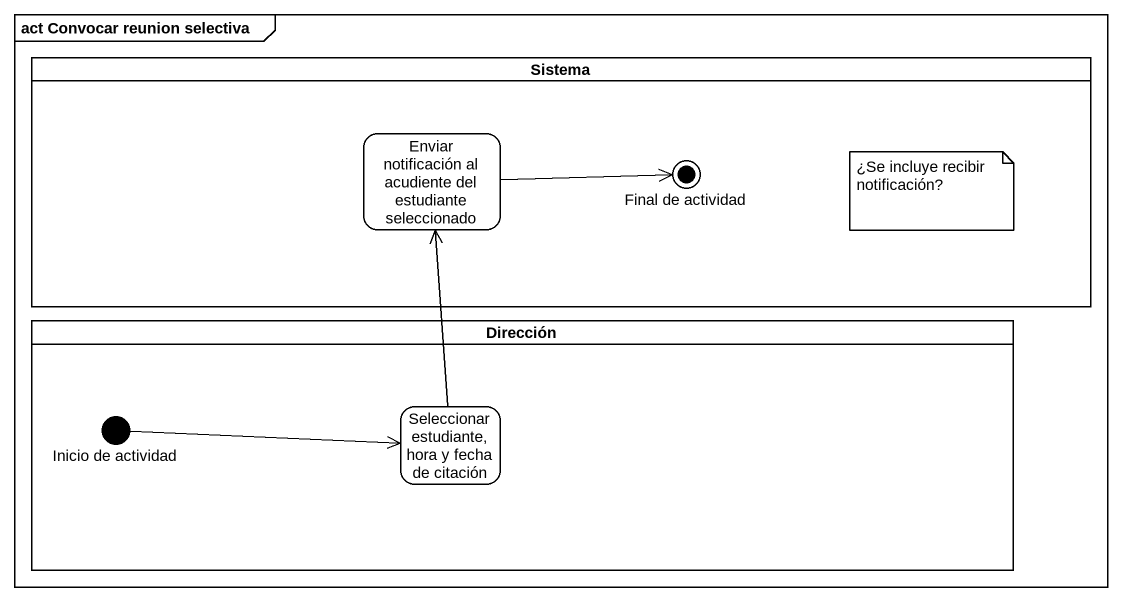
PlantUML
@startuml
mainframe act Convocar reunion selectiva
hide empty description
state Sistema <<partition>> {
  state "Enviar notificación al acudiente del estudiante seleccionado" as Enviar_notificación_al
  state "Final de actividad" as Final_de_actividad <<end>>
}
state Dirección <<partition>> {
  state "Inicio de actividad" as Inicio_de_actividad <<start>>
  state "Seleccionar estudiante, hora y fecha de citación" as Seleccionar_estudiante_hora
}
Enviar_notificación_al -right-> Final_de_actividad
Inicio_de_actividad -right-> Seleccionar_estudiante_hora
Seleccionar_estudiante_hora -up-> Enviar_notificación_al
note as N1
  ¿Se incluye recibir notificación?
end note
@enduml
